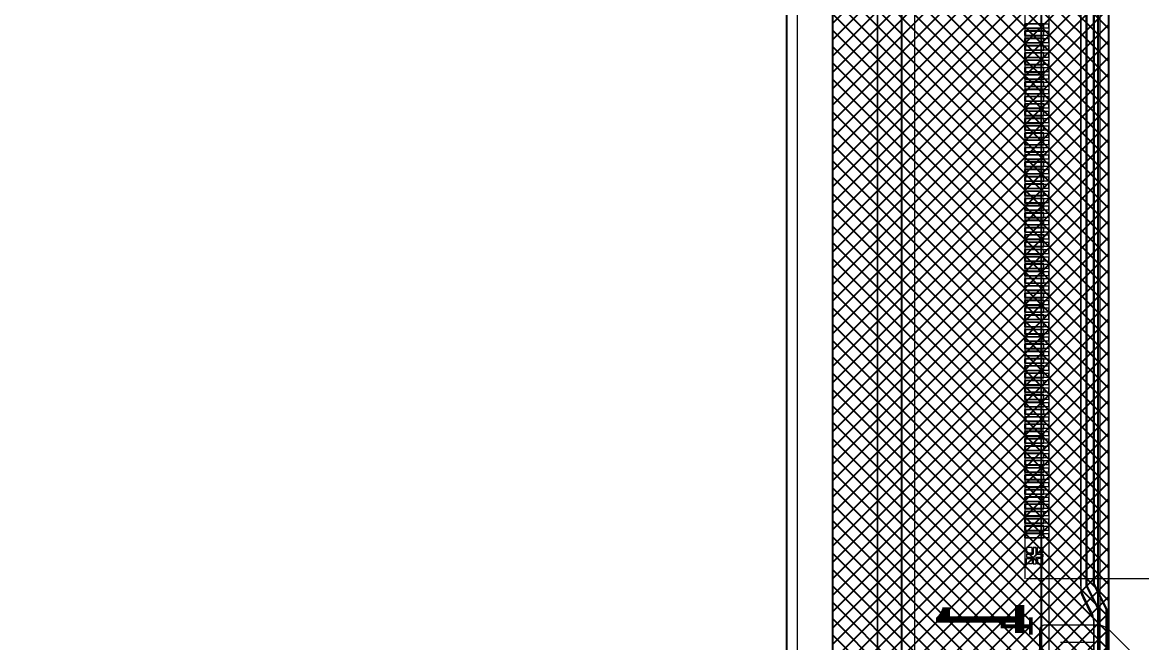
# Model space of a CAD drawing. Header units: millimetres. Extents: x 20850 to 34255, y -4073 to 3090.
# Drawn here: x 24222.24 to 24253.02, y 2533.4 to 2550.44 of the extents above; entities that cross this region are included whole.
import ezdxf

# ---------------------------------------------------------------- set-up
doc = ezdxf.new("R2010")
doc.units = ezdxf.units.MM
doc.header["$LTSCALE"] = 0.2
for name, color, linetype in [('Cover lens', 171, 'Continuous'), ('Sensor', 7, 'Continuous'), ('下铁框', 5, 'Continuous'), ('背胶', 40, 'Continuous')]:
    doc.layers.add(name, color=color, linetype=linetype)
for name, color, linetype, lineweight in [('DIM（标注）', 3, 'Continuous', 0), ('FPC', 40, 'Continuous', 13), ('LCD', 1, 'Continuous', 13), ('标注', 6, 'Continuous', 18), ('胶框', 7, 'Continuous', 5)]:
    doc.layers.add(name, color=color, linetype=linetype, lineweight=lineweight)
doc.styles.get("Standard").update_dxf_attribs({"font": 'simkai.ttf', "width": 0.58, "height": 8})
doc.styles.add('宋体', font='', dxfattribs={"height": 3})
doc.styles.get('宋体').set_extended_font_data('SimSun')

# ---------------------------------------------------------------- blocks, each defined once
blk = doc.blocks.new('7')
at = {"layer": '下铁框', "color": 4}
for p, q in [((-3168.582, 1829.306), (-3126.345, 1829.306)), ((-3126.345, 1829.306), (-3125.645, 1828.956)), ((-3168.535, 1829.106), (-3126.392, 1829.106)), ((-3126.392, 1829.106), (-3125.692, 1828.756)), ((-3125.692, 1828.756), (-3125.521, 1828.756)), ((-3125.645, 1828.956), (-3071.491, 1828.956)), ((-3125.521, 1828.756), (-3071.491, 1828.756))]:
    blk.add_line(p, q, dxfattribs=at)
blk = doc.blocks.new('A$C16496DF1')
at = {"layer": '胶框', "color": 7, "lineweight": 0}
for p, q in [((140.71, 20.274), (2.29, 20.274)), ((89.265, 14.33), (89.265, 15.25)), ((87.813, 14.68), (45.341, 14.68)), ((88.526, 14.383), (88.037, 14.627)), ((88.749, 14.33), (142.2, 14.33))]:
    blk.add_line(p, q, dxfattribs=at)
for centre, start, end in [((87.813, 14.18), 63.4349, 90), ((88.749, 14.83), 243.4349, 270)]:
    blk.add_arc(centre, 0.5, start, end, dxfattribs=at)
at = {"layer": 'DIM（标注）', "color": 4, "linetype": 'Continuous'}
blk.add_blockref('7', (3214.041, -1814.776), dxfattribs=at)
blk = doc.blocks.new('fsdfsdfsffsdf')
h = blk.add_hatch()
h.set_pattern_fill('ANSI37', scale=0.1, angle=-90, style=0)
h.set_pattern_definition([(225, (21629.14764, 7416.4936), (-0.224506403, 0.224506403), []), (135, (21629.14764, 7416.4936), (0.224506403, 0.224506403), [])])
edge = h.paths.add_edge_path()
edge.add_line((21200.3764, 2480.1909), (20972.8684, 2480.1909))
edge.add_ellipse((20972.8684, 2480.7909), major_axis=(-0.4243, 0.4243), ratio=1, start_angle=45, end_angle=135, ccw=False)
edge.add_line((20972.2684, 2480.7909), (20972.2684, 2622.5909))
edge.add_ellipse((20972.8684, 2622.5909), major_axis=(0.4243, 0.4243), ratio=1, start_angle=45, end_angle=135, ccw=False)
edge.add_line((20972.8684, 2623.1909), (21200.3764, 2623.1909))
edge.add_ellipse((21200.3764, 2622.6909), major_axis=(0.3536, 0.3536), ratio=1, start_angle=315, end_angle=405, ccw=False)
edge.add_line((21200.8764, 2622.6909), (21200.8764, 2480.6909))
edge.add_ellipse((21200.3764, 2480.6909), major_axis=(-0.3536, 0.3536), ratio=1, start_angle=135, end_angle=225, ccw=False)
h.paths.add_polyline_path([(21193.2964, 2483.1109), (21193.2964, 2620.2709), (20974.5504, 2620.2709), (20974.5504, 2483.1109)], flags=16)
at = {"color": 7, "lineweight": 0}
for p, q in [((21194.5244, 2482.6109), (21194.5244, 2620.7709)), ((21200.1184, 2535.4778), (21200.1184, 2577.7499)), ((21200.4156, 2534.7653), (21200.1712, 2535.2542)), ((21200.4684, 2534.5417), (21200.4684, 2480.9909))]:
    blk.add_line(p, q, dxfattribs=at)
at = {"color": 7, "lineweight": 9}
for p, q in [((21199.2254, 2550.9309), (21199.2254, 2550.8009)), ((21199.2254, 2550.9309), (21199.2254, 2550.8009)), ((21199.2254, 2550.7309), (21199.2254, 2550.6009)), ((21199.2254, 2550.7309), (21199.2254, 2550.6009)), ((21199.2254, 2550.5309), (21199.2254, 2550.4009)), ((21199.2254, 2550.5309), (21199.2254, 2550.4009)), ((21199.2254, 2550.3309), (21199.2254, 2550.2009)), ((21199.2254, 2550.3309), (21199.2254, 2550.2009)), ((21199.2254, 2550.1309), (21199.2254, 2550.0009)), ((21199.2254, 2550.1309), (21199.2254, 2550.0009)), ((21199.2254, 2549.9309), (21199.2254, 2549.8009)), ((21199.2254, 2549.9309), (21199.2254, 2549.8009)), ((21199.2254, 2549.7309), (21199.2254, 2549.6009)), ((21199.2254, 2549.7309), (21199.2254, 2549.6009)), ((21199.2254, 2549.5309), (21199.2254, 2549.4009)), ((21199.2254, 2549.5309), (21199.2254, 2549.4009)), ((21199.2254, 2549.3309), (21199.2254, 2549.2009)), ((21199.2254, 2549.3309), (21199.2254, 2549.2009)), ((21199.2254, 2549.1309), (21199.2254, 2549.0009)), ((21199.2254, 2549.1309), (21199.2254, 2549.0009)), ((21199.2254, 2548.9309), (21199.2254, 2548.8009)), ((21199.2254, 2548.9309), (21199.2254, 2548.8009)), ((21199.2254, 2548.7309), (21199.2254, 2548.6009)), ((21199.2254, 2548.7309), (21199.2254, 2548.6009)), ((21199.2254, 2548.5309), (21199.2254, 2548.4009)), ((21199.2254, 2548.5309), (21199.2254, 2548.4009)), ((21199.2254, 2548.3309), (21199.2254, 2548.2009)), ((21199.2254, 2548.3309), (21199.2254, 2548.2009)), ((21199.2254, 2548.1309), (21199.2254, 2548.0009)), ((21199.2254, 2548.1309), (21199.2254, 2548.0009)), ((21199.2254, 2547.9309), (21199.2254, 2547.8009)), ((21199.2254, 2547.9309), (21199.2254, 2547.8009)), ((21199.2254, 2547.7309), (21199.2254, 2547.6009)), ((21199.2254, 2547.7309), (21199.2254, 2547.6009)), ((21199.2254, 2547.5309), (21199.2254, 2547.4009)), ((21199.2254, 2547.5309), (21199.2254, 2547.4009)), ((21199.2254, 2547.3309), (21199.2254, 2547.2009)), ((21199.2254, 2547.3309), (21199.2254, 2547.2009)), ((21199.2254, 2547.1309), (21199.2254, 2547.0009)), ((21199.2254, 2547.1309), (21199.2254, 2547.0009)), ((21199.2254, 2546.9309), (21199.2254, 2546.8009)), ((21199.2254, 2546.9309), (21199.2254, 2546.8009)), ((21199.2254, 2546.7309), (21199.2254, 2546.6009)), ((21199.2254, 2546.7309), (21199.2254, 2546.6009)), ((21199.2254, 2546.5309), (21199.2254, 2546.4009)), ((21199.2254, 2546.5309), (21199.2254, 2546.4009)), ((21199.2254, 2546.3309), (21199.2254, 2546.2009)), ((21199.2254, 2546.3309), (21199.2254, 2546.2009)), ((21199.2254, 2546.1309), (21199.2254, 2546.0009)), ((21199.2254, 2546.1309), (21199.2254, 2546.0009)), ((21199.2254, 2545.9309), (21199.2254, 2545.8009)), ((21199.2254, 2545.9309), (21199.2254, 2545.8009)), ((21199.2254, 2545.7309), (21199.2254, 2545.6009)), ((21199.2254, 2545.7309), (21199.2254, 2545.6009)), ((21199.2254, 2545.5309), (21199.2254, 2545.4009)), ((21199.2254, 2545.5309), (21199.2254, 2545.4009)), ((21199.2254, 2545.3309), (21199.2254, 2545.2009)), ((21199.2254, 2545.3309), (21199.2254, 2545.2009)), ((21199.2254, 2545.1309), (21199.2254, 2545.0009)), ((21199.2254, 2545.1309), (21199.2254, 2545.0009)), ((21199.2254, 2544.9309), (21199.2254, 2544.8009)), ((21199.2254, 2544.9309), (21199.2254, 2544.8009)), ((21199.2254, 2544.7309), (21199.2254, 2544.6009)), ((21199.2254, 2544.7309), (21199.2254, 2544.6009)), ((21199.2254, 2544.5309), (21199.2254, 2544.4009)), ((21199.2254, 2544.5309), (21199.2254, 2544.4009)), ((21199.2254, 2544.3309), (21199.2254, 2544.2009)), ((21199.2254, 2544.3309), (21199.2254, 2544.2009)), ((21199.2254, 2544.1309), (21199.2254, 2544.0009)), ((21199.2254, 2544.1309), (21199.2254, 2544.0009)), ((21199.2254, 2543.9309), (21199.2254, 2543.8009)), ((21199.2254, 2543.9309), (21199.2254, 2543.8009)), ((21199.2254, 2543.7309), (21199.2254, 2543.6009)), ((21199.2254, 2543.7309), (21199.2254, 2543.6009)), ((21199.2254, 2543.5309), (21199.2254, 2543.4009)), ((21199.2254, 2543.5309), (21199.2254, 2543.4009)), ((21199.2254, 2543.3309), (21199.2254, 2543.2009)), ((21199.2254, 2543.3309), (21199.2254, 2543.2009)), ((21199.2254, 2543.1309), (21199.2254, 2543.0009)), ((21199.2254, 2543.1309), (21199.2254, 2543.0009)), ((21199.2254, 2542.9309), (21199.2254, 2542.8009)), ((21199.2254, 2542.9309), (21199.2254, 2542.8009)), ((21199.2254, 2542.7309), (21199.2254, 2542.6009)), ((21199.2254, 2542.7309), (21199.2254, 2542.6009)), ((21199.2254, 2542.5309), (21199.2254, 2542.4009)), ((21199.2254, 2542.5309), (21199.2254, 2542.4009)), ((21199.2254, 2542.3309), (21199.2254, 2542.2009)), ((21199.2254, 2542.3309), (21199.2254, 2542.2009)), ((21199.2254, 2542.1309), (21199.2254, 2542.0009)), ((21199.2254, 2542.1309), (21199.2254, 2542.0009)), ((21199.2254, 2541.9309), (21199.2254, 2541.8009)), ((21199.2254, 2541.9309), (21199.2254, 2541.8009)), ((21199.2254, 2541.7309), (21199.2254, 2541.6009)), ((21199.2254, 2541.7309), (21199.2254, 2541.6009)), ((21199.2254, 2541.5309), (21199.2254, 2541.4009)), ((21199.2254, 2541.5309), (21199.2254, 2541.4009)), ((21199.2254, 2541.3309), (21199.2254, 2541.2009)), ((21199.2254, 2541.3309), (21199.2254, 2541.2009)), ((21199.2254, 2541.1309), (21199.2254, 2541.0009)), ((21199.2254, 2541.1309), (21199.2254, 2541.0009)), ((21199.2254, 2540.9309), (21199.2254, 2540.8009)), ((21199.2254, 2540.9309), (21199.2254, 2540.8009)), ((21199.2254, 2540.7309), (21199.2254, 2540.6009)), ((21199.2254, 2540.7309), (21199.2254, 2540.6009)), ((21199.2254, 2540.5309), (21199.2254, 2540.4009)), ((21199.2254, 2540.5309), (21199.2254, 2540.4009)), ((21199.2254, 2540.3309), (21199.2254, 2540.2009)), ((21199.2254, 2540.3309), (21199.2254, 2540.2009)), ((21199.2254, 2540.1309), (21199.2254, 2540.0009)), ((21199.2254, 2540.1309), (21199.2254, 2540.0009)), ((21199.2254, 2539.9309), (21199.2254, 2539.8009)), ((21199.2254, 2539.9309), (21199.2254, 2539.8009)), ((21199.2254, 2539.7309), (21199.2254, 2539.6009)), ((21199.2254, 2539.7309), (21199.2254, 2539.6009)), ((21199.2254, 2539.5309), (21199.2254, 2539.4009)), ((21199.2254, 2539.5309), (21199.2254, 2539.4009)), ((21199.2254, 2539.3309), (21199.2254, 2539.2009)), ((21199.2254, 2539.3309), (21199.2254, 2539.2009)), ((21199.2254, 2539.1309), (21199.2254, 2539.0009)), ((21199.2254, 2539.1309), (21199.2254, 2539.0009)), ((21199.2254, 2538.9309), (21199.2254, 2538.8009)), ((21199.2254, 2538.9309), (21199.2254, 2538.8009)), ((21199.2254, 2538.7309), (21199.2254, 2538.6009)), ((21199.2254, 2538.7309), (21199.2254, 2538.6009)), ((21199.2254, 2538.5309), (21199.2254, 2538.4009)), ((21199.2254, 2538.5309), (21199.2254, 2538.4009)), ((21199.2254, 2538.3309), (21199.2254, 2538.2009)), ((21199.2254, 2538.3309), (21199.2254, 2538.2009)), ((21199.2254, 2538.1309), (21199.2254, 2538.0009)), ((21199.2254, 2538.1309), (21199.2254, 2538.0009)), ((21199.2254, 2537.9309), (21199.2254, 2537.8009)), ((21199.2254, 2537.9309), (21199.2254, 2537.8009)), ((21199.2254, 2537.7309), (21199.2254, 2537.6009)), ((21199.2254, 2537.7309), (21199.2254, 2537.6009)), ((21199.2254, 2537.5309), (21199.2254, 2537.4009)), ((21199.2254, 2537.5309), (21199.2254, 2537.4009)), ((21199.2254, 2537.3309), (21199.2254, 2537.2009)), ((21199.2254, 2537.3309), (21199.2254, 2537.2009)), ((21199.2254, 2537.1309), (21199.2254, 2537.0009)), ((21199.2254, 2537.1309), (21199.2254, 2537.0009)), ((21199.2254, 2536.9309), (21199.2254, 2536.8009)), ((21199.2254, 2536.9309), (21199.2254, 2536.8009)), ((21198.6254, 2536.3584), (21198.8079, 2536.3584)), ((21198.6254, 2536.3584), (21198.6254, 2536.2734)), ((21198.6254, 2536.3584), (21198.8079, 2536.3584)), ((21198.6254, 2536.3584), (21198.6254, 2536.2734)), ((21198.8079, 2536.5409), (21198.8929, 2536.5409)), ((21198.8079, 2536.5409), (21198.8079, 2536.3584)), ((21198.8079, 2536.5409), (21198.8929, 2536.5409)), ((21198.8079, 2536.5409), (21198.8079, 2536.3584)), ((21198.8929, 2536.5409), (21198.8929, 2536.3584)), ((21198.8929, 2536.5409), (21198.8929, 2536.3584)), ((21198.8929, 2536.3584), (21199.0754, 2536.3584)), ((21198.8929, 2536.3584), (21199.0754, 2536.3584)), ((21199.0754, 2536.3584), (21199.0754, 2536.2734)), ((21199.0754, 2536.3584), (21199.0754, 2536.2734)), ((21198.6254, 2536.2734), (21198.8079, 2536.2734)), ((21198.6254, 2536.2734), (21198.8079, 2536.2734)), ((21198.8079, 2536.2734), (21198.8079, 2536.0909)), ((21198.8079, 2536.2734), (21198.8079, 2536.0909)), ((21198.8079, 2536.0909), (21198.8929, 2536.0909)), ((21198.8079, 2536.0909), (21198.8929, 2536.0909)), ((21198.8929, 2536.2734), (21199.0754, 2536.2734)), ((21198.8929, 2536.2734), (21198.8929, 2536.0909)), ((21198.8929, 2536.2734), (21199.0754, 2536.2734)), ((21198.8929, 2536.2734), (21198.8929, 2536.0909))]:
    blk.add_line(p, q, dxfattribs=at)
at = {"color": 7}
blk.add_lwpolyline([(21200.3764, 2480.1909), (20972.8684, 2480.1909, -0.4142136), (20972.2684, 2480.7909), (20972.2684, 2622.5909, -0.4142136), (20972.8684, 2623.1909), (21200.3764, 2623.1909, -0.4142136), (21200.8764, 2622.6909), (21200.8764, 2480.6909, -0.4142136)], format="xyb", close=True, dxfattribs=at)
at = {"ltscale": 3}
blk.add_lwpolyline([(21200.5965, 2493.722), (21200.5963, 2613.1237, -0.1989154), (21200.6549, 2613.2651), (21200.8178, 2613.428, 0.198915), (21200.8764, 2613.4866), (21200.8764, 2622.6909, 0.4142136), (21200.3764, 2623.1909), (20972.8264, 2623.1909, 0.4142136), (20972.3264, 2622.6909), (20972.3264, 2480.7909, 0.4142136), (20972.8264, 2480.2909), (21200.3764, 2480.2909, 0.4142136), (21200.8764, 2480.7909), (21200.8764, 2493.235, 0.198915), (21200.8178, 2493.2936), (21200.743, 2493.3684)], format="xyb", dxfattribs=at)
at = {"color": 7}
for points in [[(21199.0264, 2621.3709), (21199.0264, 2482.0109), (20973.4504, 2482.0109), (20973.4504, 2621.3709)], [(21193.2964, 2483.1109), (21193.2964, 2620.2709), (20974.5504, 2620.2709), (20974.5504, 2483.1109)], [(21192.0264, 2484.0109), (20975.4504, 2484.0109), (20975.4504, 2619.3709), (21192.0264, 2619.3709)]]:
    blk.add_lwpolyline(points, close=True, dxfattribs=at)
blk.add_lwpolyline([(21195.1904, 2621.3709), (21195.1904, 2482.0109)], dxfattribs=at)
at = {"color": 7, "lineweight": 0}
for centre, start, end in [((21200.6184, 2535.4778), 180, 206.56505), ((21199.9684, 2534.5417), 0, 26.56505)]:
    blk.add_arc(centre, 0.5, start, end, dxfattribs=at)
at = {"layer": 'LCD', "color": 4, "lineweight": 0}
for p, q in [((21198.6254, 2536.3584), (21198.8079, 2536.3584)), ((21198.6254, 2536.3584), (21198.6254, 2536.2734)), ((21198.6254, 2536.3584), (21198.8079, 2536.3584)), ((21198.6254, 2536.3584), (21198.6254, 2536.2734)), ((21198.8079, 2536.3584), (21198.8079, 2536.5409)), ((21198.8929, 2536.5409), (21198.8079, 2536.5409)), ((21198.8079, 2536.3584), (21198.8079, 2536.5409)), ((21198.8929, 2536.3584), (21198.8929, 2536.5409)), ((21198.8929, 2536.3584), (21198.8929, 2536.5409)), ((21198.8929, 2536.3584), (21199.0754, 2536.3584)), ((21198.8929, 2536.3584), (21199.0754, 2536.3584)), ((21199.0754, 2536.2734), (21199.0754, 2536.3584)), ((21199.0754, 2536.2734), (21199.0754, 2536.3584)), ((21198.6254, 2536.2734), (21198.8079, 2536.2734)), ((21198.6254, 2536.2734), (21198.8079, 2536.2734)), ((21198.8079, 2536.0909), (21198.8079, 2536.2734)), ((21198.8079, 2536.0909), (21198.8079, 2536.2734)), ((21198.8079, 2536.0909), (21198.8929, 2536.0909)), ((21198.8079, 2536.0909), (21198.8929, 2536.0909)), ((21198.8929, 2536.2734), (21199.0754, 2536.2734)), ((21198.8929, 2536.0909), (21198.8929, 2536.2734)), ((21198.8929, 2536.2734), (21199.0754, 2536.2734)), ((21198.8929, 2536.0909), (21198.8929, 2536.2734))]:
    blk.add_line(p, q, dxfattribs=at)
for points in [[(21198.5754, 2550.8059), (21198.5754, 2550.9259), (21199.2254, 2550.9259), (21199.2254, 2550.8059)], [(21198.5754, 2550.6059), (21198.5754, 2550.7259), (21199.2254, 2550.7259), (21199.2254, 2550.6059)], [(21198.5754, 2550.4059), (21198.5754, 2550.5259), (21199.2254, 2550.5259), (21199.2254, 2550.4059)], [(21198.5754, 2550.2059), (21198.5754, 2550.3259), (21199.2254, 2550.3259), (21199.2254, 2550.2059)], [(21198.5754, 2550.0059), (21198.5754, 2550.1259), (21199.2254, 2550.1259), (21199.2254, 2550.0059)], [(21198.5754, 2549.8059), (21198.5754, 2549.9259), (21199.2254, 2549.9259), (21199.2254, 2549.8059)], [(21198.5754, 2549.6059), (21198.5754, 2549.7259), (21199.2254, 2549.7259), (21199.2254, 2549.6059)], [(21198.5754, 2549.4059), (21198.5754, 2549.5259), (21199.2254, 2549.5259), (21199.2254, 2549.4059)], [(21198.5754, 2549.2059), (21198.5754, 2549.3259), (21199.2254, 2549.3259), (21199.2254, 2549.2059)], [(21198.5754, 2549.0059), (21198.5754, 2549.1259), (21199.2254, 2549.1259), (21199.2254, 2549.0059)], [(21198.5754, 2548.8059), (21198.5754, 2548.9259), (21199.2254, 2548.9259), (21199.2254, 2548.8059)], [(21198.5754, 2548.6059), (21198.5754, 2548.7259), (21199.2254, 2548.7259), (21199.2254, 2548.6059)], [(21198.5754, 2548.4059), (21198.5754, 2548.5259), (21199.2254, 2548.5259), (21199.2254, 2548.4059)], [(21198.5754, 2548.2059), (21198.5754, 2548.3259), (21199.2254, 2548.3259), (21199.2254, 2548.2059)], [(21198.5754, 2548.0059), (21198.5754, 2548.1259), (21199.2254, 2548.1259), (21199.2254, 2548.0059)], [(21198.5754, 2547.8059), (21198.5754, 2547.9259), (21199.2254, 2547.9259), (21199.2254, 2547.8059)], [(21198.5754, 2547.6059), (21198.5754, 2547.7259), (21199.2254, 2547.7259), (21199.2254, 2547.6059)], [(21198.5754, 2547.4059), (21198.5754, 2547.5259), (21199.2254, 2547.5259), (21199.2254, 2547.4059)], [(21198.5754, 2547.2059), (21198.5754, 2547.3259), (21199.2254, 2547.3259), (21199.2254, 2547.2059)], [(21198.5754, 2547.0059), (21198.5754, 2547.1259), (21199.2254, 2547.1259), (21199.2254, 2547.0059)], [(21198.5754, 2546.8059), (21198.5754, 2546.9259), (21199.2254, 2546.9259), (21199.2254, 2546.8059)], [(21198.5754, 2546.6059), (21198.5754, 2546.7259), (21199.2254, 2546.7259), (21199.2254, 2546.6059)], [(21198.5754, 2546.4059), (21198.5754, 2546.5259), (21199.2254, 2546.5259), (21199.2254, 2546.4059)], [(21198.5754, 2546.2059), (21198.5754, 2546.3259), (21199.2254, 2546.3259), (21199.2254, 2546.2059)], [(21198.5754, 2546.0059), (21198.5754, 2546.1259), (21199.2254, 2546.1259), (21199.2254, 2546.0059)], [(21198.5754, 2545.8059), (21198.5754, 2545.9259), (21199.2254, 2545.9259), (21199.2254, 2545.8059)], [(21198.5754, 2545.6059), (21198.5754, 2545.7259), (21199.2254, 2545.7259), (21199.2254, 2545.6059)], [(21198.5754, 2545.4059), (21198.5754, 2545.5259), (21199.2254, 2545.5259), (21199.2254, 2545.4059)], [(21198.5754, 2545.2059), (21198.5754, 2545.3259), (21199.2254, 2545.3259), (21199.2254, 2545.2059)], [(21198.5754, 2545.0059), (21198.5754, 2545.1259), (21199.2254, 2545.1259), (21199.2254, 2545.0059)], [(21198.5754, 2544.8059), (21198.5754, 2544.9259), (21199.2254, 2544.9259), (21199.2254, 2544.8059)], [(21198.5754, 2544.6059), (21198.5754, 2544.7259), (21199.2254, 2544.7259), (21199.2254, 2544.6059)], [(21198.5754, 2544.4059), (21198.5754, 2544.5259), (21199.2254, 2544.5259), (21199.2254, 2544.4059)], [(21198.5754, 2544.2059), (21198.5754, 2544.3259), (21199.2254, 2544.3259), (21199.2254, 2544.2059)], [(21198.5754, 2544.0059), (21198.5754, 2544.1259), (21199.2254, 2544.1259), (21199.2254, 2544.0059)], [(21198.5754, 2543.8059), (21198.5754, 2543.9259), (21199.2254, 2543.9259), (21199.2254, 2543.8059)], [(21198.5754, 2543.6059), (21198.5754, 2543.7259), (21199.2254, 2543.7259), (21199.2254, 2543.6059)], [(21198.5754, 2543.4059), (21198.5754, 2543.5259), (21199.2254, 2543.5259), (21199.2254, 2543.4059)], [(21198.5754, 2543.2059), (21198.5754, 2543.3259), (21199.2254, 2543.3259), (21199.2254, 2543.2059)], [(21198.5754, 2543.0059), (21198.5754, 2543.1259), (21199.2254, 2543.1259), (21199.2254, 2543.0059)], [(21198.5754, 2542.8059), (21198.5754, 2542.9259), (21199.2254, 2542.9259), (21199.2254, 2542.8059)], [(21198.5754, 2542.6059), (21198.5754, 2542.7259), (21199.2254, 2542.7259), (21199.2254, 2542.6059)], [(21198.5754, 2542.4059), (21198.5754, 2542.5259), (21199.2254, 2542.5259), (21199.2254, 2542.4059)], [(21198.5754, 2542.2059), (21198.5754, 2542.3259), (21199.2254, 2542.3259), (21199.2254, 2542.2059)], [(21198.5754, 2542.0059), (21198.5754, 2542.1259), (21199.2254, 2542.1259), (21199.2254, 2542.0059)], [(21198.5754, 2541.8059), (21198.5754, 2541.9259), (21199.2254, 2541.9259), (21199.2254, 2541.8059)], [(21198.5754, 2541.6059), (21198.5754, 2541.7259), (21199.2254, 2541.7259), (21199.2254, 2541.6059)], [(21198.5754, 2541.4059), (21198.5754, 2541.5259), (21199.2254, 2541.5259), (21199.2254, 2541.4059)], [(21198.5754, 2541.2059), (21198.5754, 2541.3259), (21199.2254, 2541.3259), (21199.2254, 2541.2059)], [(21198.5754, 2541.0059), (21198.5754, 2541.1259), (21199.2254, 2541.1259), (21199.2254, 2541.0059)], [(21198.5754, 2540.8059), (21198.5754, 2540.9259), (21199.2254, 2540.9259), (21199.2254, 2540.8059)], [(21198.5754, 2540.6059), (21198.5754, 2540.7259), (21199.2254, 2540.7259), (21199.2254, 2540.6059)], [(21198.5754, 2540.4059), (21198.5754, 2540.5259), (21199.2254, 2540.5259), (21199.2254, 2540.4059)], [(21198.5754, 2540.2059), (21198.5754, 2540.3259), (21199.2254, 2540.3259), (21199.2254, 2540.2059)], [(21198.5754, 2540.0059), (21198.5754, 2540.1259), (21199.2254, 2540.1259), (21199.2254, 2540.0059)], [(21198.5754, 2539.8059), (21198.5754, 2539.9259), (21199.2254, 2539.9259), (21199.2254, 2539.8059)], [(21198.5754, 2539.6059), (21198.5754, 2539.7259), (21199.2254, 2539.7259), (21199.2254, 2539.6059)], [(21198.5754, 2539.4059), (21198.5754, 2539.5259), (21199.2254, 2539.5259), (21199.2254, 2539.4059)], [(21198.5754, 2539.2059), (21198.5754, 2539.3259), (21199.2254, 2539.3259), (21199.2254, 2539.2059)], [(21198.5754, 2539.0059), (21198.5754, 2539.1259), (21199.2254, 2539.1259), (21199.2254, 2539.0059)], [(21198.5754, 2538.8059), (21198.5754, 2538.9259), (21199.2254, 2538.9259), (21199.2254, 2538.8059)], [(21198.5754, 2538.6059), (21198.5754, 2538.7259), (21199.2254, 2538.7259), (21199.2254, 2538.6059)], [(21198.5754, 2538.4059), (21198.5754, 2538.5259), (21199.2254, 2538.5259), (21199.2254, 2538.4059)], [(21198.5754, 2538.2059), (21198.5754, 2538.3259), (21199.2254, 2538.3259), (21199.2254, 2538.2059)], [(21198.5754, 2538.0059), (21198.5754, 2538.1259), (21199.2254, 2538.1259), (21199.2254, 2538.0059)], [(21198.5754, 2537.8059), (21198.5754, 2537.9259), (21199.2254, 2537.9259), (21199.2254, 2537.8059)], [(21198.5754, 2537.6059), (21198.5754, 2537.7259), (21199.2254, 2537.7259), (21199.2254, 2537.6059)], [(21198.5754, 2537.4059), (21198.5754, 2537.5259), (21199.2254, 2537.5259), (21199.2254, 2537.4059)], [(21198.5754, 2537.2059), (21198.5754, 2537.3259), (21199.2254, 2537.3259), (21199.2254, 2537.2059)], [(21198.5754, 2537.0059), (21198.5754, 2537.1259), (21199.2254, 2537.1259), (21199.2254, 2537.0059)], [(21198.5754, 2536.8059), (21198.5754, 2536.9259), (21199.2254, 2536.9259), (21199.2254, 2536.8059)]]:
    blk.add_lwpolyline(points, close=True, dxfattribs=at)
at = {"layer": '标注', "color": 1}
for p, q in [((21198.5754, 2567.2575), (21198.5754, 2535.6743)), ((21202.615, 2535.6743), (21198.6207, 2535.6743))]:
    blk.add_line(p, q, dxfattribs=at)
at = {"layer": '标注', "color": 6}
for points in [[(20973.4504, 2621.5709), (20973.4504, 2481.8109), (21199.2504, 2481.8109), (21199.2504, 2621.5709)], [(20973.4504, 2621.5709), (20973.4504, 2481.8109), (21195.5504, 2481.8109), (21195.5504, 2621.5709)], [(20973.4504, 2621.5709), (20973.4504, 2481.8109), (21199.2504, 2481.8109), (21199.2504, 2621.5709)], [(20973.4504, 2621.5709), (20973.4504, 2481.8109), (21195.5504, 2481.8109), (21195.5504, 2621.5709)], [(20975.4504, 2619.3709), (20975.4504, 2484.0109), (21192.0264, 2484.0109), (21192.0264, 2619.3709)], [(20975.4504, 2619.3709), (20975.4504, 2484.0109), (21192.0264, 2484.0109), (21192.0264, 2619.3709)]]:
    blk.add_lwpolyline(points, close=True, dxfattribs=at)
at = {"layer": '标注', "color": 1}
for points in [[(21198.6004, 2550.9309), (21198.6004, 2550.8009), (21199.1004, 2550.8009), (21199.1004, 2550.9309)], [(21198.6004, 2550.7309), (21198.6004, 2550.6009), (21199.1004, 2550.6009), (21199.1004, 2550.7309)], [(21198.6004, 2550.5309), (21198.6004, 2550.4009), (21199.1004, 2550.4009), (21199.1004, 2550.5309)], [(21198.6004, 2550.3309), (21198.6004, 2550.2009), (21199.1004, 2550.2009), (21199.1004, 2550.3309)], [(21198.6004, 2550.1309), (21198.6004, 2550.0009), (21199.1004, 2550.0009), (21199.1004, 2550.1309)], [(21198.6004, 2549.9309), (21198.6004, 2549.8009), (21199.1004, 2549.8009), (21199.1004, 2549.9309)], [(21198.6004, 2549.7309), (21198.6004, 2549.6009), (21199.1004, 2549.6009), (21199.1004, 2549.7309)], [(21198.6004, 2549.5309), (21198.6004, 2549.4009), (21199.1004, 2549.4009), (21199.1004, 2549.5309)], [(21198.6004, 2549.3309), (21198.6004, 2549.2009), (21199.1004, 2549.2009), (21199.1004, 2549.3309)], [(21198.6004, 2549.1309), (21198.6004, 2549.0009), (21199.1004, 2549.0009), (21199.1004, 2549.1309)], [(21198.6004, 2548.9309), (21198.6004, 2548.8009), (21199.1004, 2548.8009), (21199.1004, 2548.9309)], [(21198.6004, 2548.7309), (21198.6004, 2548.6009), (21199.1004, 2548.6009), (21199.1004, 2548.7309)], [(21198.6004, 2548.5309), (21198.6004, 2548.4009), (21199.1004, 2548.4009), (21199.1004, 2548.5309)], [(21198.6004, 2548.3309), (21198.6004, 2548.2009), (21199.1004, 2548.2009), (21199.1004, 2548.3309)], [(21198.6004, 2548.1309), (21198.6004, 2548.0009), (21199.1004, 2548.0009), (21199.1004, 2548.1309)], [(21198.6004, 2547.9309), (21198.6004, 2547.8009), (21199.1004, 2547.8009), (21199.1004, 2547.9309)], [(21198.6004, 2547.7309), (21198.6004, 2547.6009), (21199.1004, 2547.6009), (21199.1004, 2547.7309)], [(21198.6004, 2547.5309), (21198.6004, 2547.4009), (21199.1004, 2547.4009), (21199.1004, 2547.5309)], [(21198.6004, 2547.3309), (21198.6004, 2547.2009), (21199.1004, 2547.2009), (21199.1004, 2547.3309)], [(21198.6004, 2547.1309), (21198.6004, 2547.0009), (21199.1004, 2547.0009), (21199.1004, 2547.1309)], [(21198.6004, 2546.9309), (21198.6004, 2546.8009), (21199.1004, 2546.8009), (21199.1004, 2546.9309)], [(21198.6004, 2546.7309), (21198.6004, 2546.6009), (21199.1004, 2546.6009), (21199.1004, 2546.7309)], [(21198.6004, 2546.5309), (21198.6004, 2546.4009), (21199.1004, 2546.4009), (21199.1004, 2546.5309)], [(21198.6004, 2546.3309), (21198.6004, 2546.2009), (21199.1004, 2546.2009), (21199.1004, 2546.3309)], [(21198.6004, 2546.1309), (21198.6004, 2546.0009), (21199.1004, 2546.0009), (21199.1004, 2546.1309)], [(21198.6004, 2545.9309), (21198.6004, 2545.8009), (21199.1004, 2545.8009), (21199.1004, 2545.9309)], [(21198.6004, 2545.7309), (21198.6004, 2545.6009), (21199.1004, 2545.6009), (21199.1004, 2545.7309)], [(21198.6004, 2545.5309), (21198.6004, 2545.4009), (21199.1004, 2545.4009), (21199.1004, 2545.5309)], [(21198.6004, 2545.3309), (21198.6004, 2545.2009), (21199.1004, 2545.2009), (21199.1004, 2545.3309)], [(21198.6004, 2545.1309), (21198.6004, 2545.0009), (21199.1004, 2545.0009), (21199.1004, 2545.1309)], [(21198.6004, 2544.9309), (21198.6004, 2544.8009), (21199.1004, 2544.8009), (21199.1004, 2544.9309)], [(21198.6004, 2544.7309), (21198.6004, 2544.6009), (21199.1004, 2544.6009), (21199.1004, 2544.7309)], [(21198.6004, 2544.5309), (21198.6004, 2544.4009), (21199.1004, 2544.4009), (21199.1004, 2544.5309)], [(21198.6004, 2544.3309), (21198.6004, 2544.2009), (21199.1004, 2544.2009), (21199.1004, 2544.3309)], [(21198.6004, 2544.1309), (21198.6004, 2544.0009), (21199.1004, 2544.0009), (21199.1004, 2544.1309)], [(21198.6004, 2543.9309), (21198.6004, 2543.8009), (21199.1004, 2543.8009), (21199.1004, 2543.9309)], [(21198.6004, 2543.7309), (21198.6004, 2543.6009), (21199.1004, 2543.6009), (21199.1004, 2543.7309)], [(21198.6004, 2543.5309), (21198.6004, 2543.4009), (21199.1004, 2543.4009), (21199.1004, 2543.5309)], [(21198.6004, 2543.3309), (21198.6004, 2543.2009), (21199.1004, 2543.2009), (21199.1004, 2543.3309)], [(21198.6004, 2543.1309), (21198.6004, 2543.0009), (21199.1004, 2543.0009), (21199.1004, 2543.1309)], [(21198.6004, 2542.9309), (21198.6004, 2542.8009), (21199.1004, 2542.8009), (21199.1004, 2542.9309)], [(21198.6004, 2542.7309), (21198.6004, 2542.6009), (21199.1004, 2542.6009), (21199.1004, 2542.7309)], [(21198.6004, 2542.5309), (21198.6004, 2542.4009), (21199.1004, 2542.4009), (21199.1004, 2542.5309)], [(21198.6004, 2542.3309), (21198.6004, 2542.2009), (21199.1004, 2542.2009), (21199.1004, 2542.3309)], [(21198.6004, 2542.1309), (21198.6004, 2542.0009), (21199.1004, 2542.0009), (21199.1004, 2542.1309)], [(21198.6004, 2541.9309), (21198.6004, 2541.8009), (21199.1004, 2541.8009), (21199.1004, 2541.9309)], [(21198.6004, 2541.7309), (21198.6004, 2541.6009), (21199.1004, 2541.6009), (21199.1004, 2541.7309)], [(21198.6004, 2541.5309), (21198.6004, 2541.4009), (21199.1004, 2541.4009), (21199.1004, 2541.5309)], [(21198.6004, 2541.3309), (21198.6004, 2541.2009), (21199.1004, 2541.2009), (21199.1004, 2541.3309)], [(21198.6004, 2541.1309), (21198.6004, 2541.0009), (21199.1004, 2541.0009), (21199.1004, 2541.1309)], [(21198.6004, 2540.9309), (21198.6004, 2540.8009), (21199.1004, 2540.8009), (21199.1004, 2540.9309)], [(21198.6004, 2540.7309), (21198.6004, 2540.6009), (21199.1004, 2540.6009), (21199.1004, 2540.7309)], [(21198.6004, 2540.5309), (21198.6004, 2540.4009), (21199.1004, 2540.4009), (21199.1004, 2540.5309)], [(21198.6004, 2540.3309), (21198.6004, 2540.2009), (21199.1004, 2540.2009), (21199.1004, 2540.3309)], [(21198.6004, 2540.1309), (21198.6004, 2540.0009), (21199.1004, 2540.0009), (21199.1004, 2540.1309)], [(21198.6004, 2539.9309), (21198.6004, 2539.8009), (21199.1004, 2539.8009), (21199.1004, 2539.9309)], [(21198.6004, 2539.7309), (21198.6004, 2539.6009), (21199.1004, 2539.6009), (21199.1004, 2539.7309)], [(21198.6004, 2539.5309), (21198.6004, 2539.4009), (21199.1004, 2539.4009), (21199.1004, 2539.5309)], [(21198.6004, 2539.3309), (21198.6004, 2539.2009), (21199.1004, 2539.2009), (21199.1004, 2539.3309)], [(21198.6004, 2539.1309), (21198.6004, 2539.0009), (21199.1004, 2539.0009), (21199.1004, 2539.1309)], [(21198.6004, 2538.9309), (21198.6004, 2538.8009), (21199.1004, 2538.8009), (21199.1004, 2538.9309)], [(21198.6004, 2538.7309), (21198.6004, 2538.6009), (21199.1004, 2538.6009), (21199.1004, 2538.7309)], [(21198.6004, 2538.5309), (21198.6004, 2538.4009), (21199.1004, 2538.4009), (21199.1004, 2538.5309)], [(21198.6004, 2538.3309), (21198.6004, 2538.2009), (21199.1004, 2538.2009), (21199.1004, 2538.3309)], [(21198.6004, 2538.1309), (21198.6004, 2538.0009), (21199.1004, 2538.0009), (21199.1004, 2538.1309)], [(21198.6004, 2537.9309), (21198.6004, 2537.8009), (21199.1004, 2537.8009), (21199.1004, 2537.9309)], [(21198.6004, 2537.7309), (21198.6004, 2537.6009), (21199.1004, 2537.6009), (21199.1004, 2537.7309)], [(21198.6004, 2537.5309), (21198.6004, 2537.4009), (21199.1004, 2537.4009), (21199.1004, 2537.5309)], [(21198.6004, 2537.3309), (21198.6004, 2537.2009), (21199.1004, 2537.2009), (21199.1004, 2537.3309)], [(21198.6004, 2537.1309), (21198.6004, 2537.0009), (21199.1004, 2537.0009), (21199.1004, 2537.1309)], [(21198.6004, 2536.9309), (21198.6004, 2536.8009), (21199.1004, 2536.8009), (21199.1004, 2536.9309)], [(21198.6254, 2536.5409), (21198.6254, 2536.3909), (21198.7754, 2536.3909), (21198.7754, 2536.5409)], [(21199.0754, 2536.5409), (21199.0754, 2536.3909), (21198.9254, 2536.3909), (21198.9254, 2536.5409)], [(21198.6254, 2536.0909), (21198.6254, 2536.2409), (21198.7754, 2536.2409), (21198.7754, 2536.0909)], [(21199.0754, 2536.0909), (21199.0754, 2536.2409), (21198.9254, 2536.2409), (21198.9254, 2536.0909)]]:
    blk.add_lwpolyline(points, close=True, dxfattribs=at)
at = {"color": 7, "linetype": 'Continuous', "extrusion": (0, 0, -1), "zscale": -1, "rotation": 270}
blk.add_blockref('7', (-23029.5739, -590.8497), dxfattribs=at)
at = {"layer": '标注', "color": 1, "extrusion": (0, 0, -1), "zscale": -1, "rotation": 270}
blk.add_blockref('A$C16496DF1', (-21214.8061, 2623.1909), dxfattribs=at)
at = {"color": 4, "lineweight": 9, "extrusion": (0, 0, -1), "insert": (21196.0667, 2535.085), "char_height": 2.5, "width": 0.428216, "attachment_point": 1, "text_direction": (0, -1, 0)}
blk.add_mtext('1', dxfattribs=at)
at = {"layer": 'LCD', "color": 4, "style": '宋体', "text_generation_flag": 4}
blk.add_text('1', height=0.9, rotation=270, dxfattribs=at).set_placement((21198.7903, 2534.7011))
blk = doc.blocks.new('fsdfsdf')
at = {"layer": 'FPC', "color": 6, "linetype": 'Continuous'}
blk.add_lwpolyline([(21755.621, 1909.241), (21755.621, 1920.541, -0.414214), (21755.771, 1920.691), (21757.184, 1920.691, -0.198912), (21757.537, 1920.545), (21758.688, 1919.394, -0.198904)], format="xyb", dxfattribs=at)

msp = doc.modelspace()

# ---------------------------------------------------------------- hatches: boundary and pattern name
at = {"layer": '背胶', "lineweight": 15}
h = msp.add_hatch(dxfattribs=at)
h.set_pattern_fill('ANSI33', color=256, style=0)
edge = h.paths.add_edge_path()
edge.add_arc((24015.0668, 2626.1615), 9.7, 90, 175.86166, ccw=False)
edge.add_line((24015.0668, 2635.8615), (24254.8668, 2635.8615))
edge.add_arc((24254.8668, 2626.1615), 9.7, 0, 90, ccw=False)
edge.add_line((24264.5668, 2626.1615), (24264.5668, 2476.1615))
edge.add_arc((24254.8668, 2476.1615), 9.7, -1.18144, 0, ccw=False)
edge.add_line((24264.5647, 2475.9615), (24255.5668, 2475.9615))
edge.add_line((24255.5668, 2475.9615), (24255.5668, 2626.8615))
edge.add_line((24255.5668, 2626.8615), (24014.3668, 2626.8615))
edge.add_line((24014.3668, 2626.8615), (24005.3921, 2626.8615))
h = msp.add_hatch(dxfattribs=at)
h.set_pattern_fill('ANSI33', color=256, style=0)
edge = h.paths.add_edge_path()
edge.add_line((24005.3688, 2626.3615), (24014.3668, 2626.3615))
edge.add_line((24014.3668, 2626.3615), (24014.3668, 2475.4615))
edge.add_line((24014.3668, 2475.4615), (24255.5668, 2475.4615))
edge.add_line((24255.5668, 2475.4615), (24264.5415, 2475.4615))
edge.add_arc((24254.8668, 2476.1615), 9.7, 270, 355.86166, ccw=False)
edge.add_line((24254.8668, 2466.4615), (24015.0668, 2466.4615))
edge.add_arc((24015.0668, 2476.1615), 9.7, 180, 270, ccw=False)
edge.add_line((24005.3668, 2476.1615), (24005.3668, 2626.1615))
edge.add_arc((24015.0668, 2626.1615), 9.7, 178.81856, 180, ccw=False)

# ---------------------------------------------------------------- linework, layer by layer
at = {"layer": 'Cover lens', "linetype": 'Continuous', "lineweight": 0}
msp.add_lwpolyline([(24243.5548, 2619.1415), (24026.3788, 2619.1415), (24026.3788, 2483.1815), (24243.5548, 2483.1815)], close=True, dxfattribs=at)
at = {"layer": 'Sensor', "color": 7, "linetype": 'Continuous', "lineweight": 0}
msp.add_lwpolyline([(24022.3768, 2623.1415), (24251.8668, 2623.1415), (24251.8668, 2478.4315), (24022.3768, 2478.4315)], close=True, dxfattribs=at)

# ---------------------------------------------------------------- block references
at = {"color": 1, "lineweight": 15}
msp.add_blockref('fsdfsdfsffsdf', (3051.2284, -0.5294), dxfattribs=at)
at = {"lineweight": 15}
msp.add_blockref('fsdfsdf', (2494.596, 613.195), dxfattribs=at)

doc.saveas('drawing.dxf')
